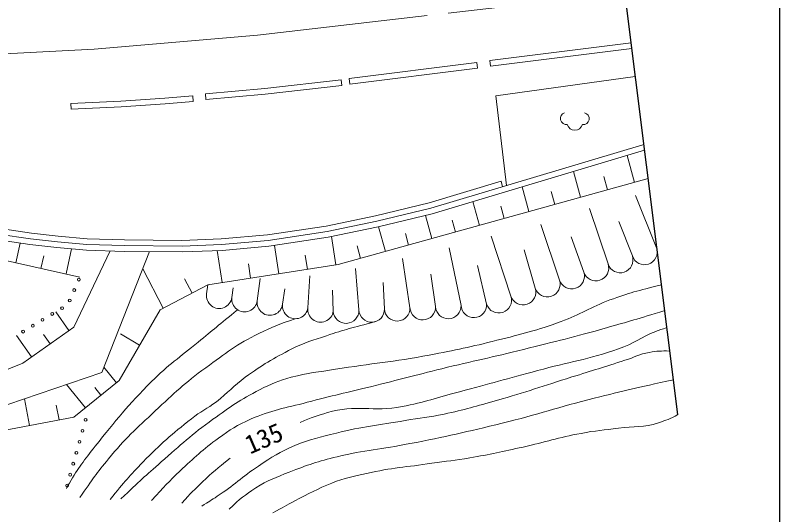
# Model space of a CAD drawing. Units: millimetres, scale not verified. Extents: x 40000 to 680000, y 20000 to 380000.
# Drawn here: x 525216 to 579000, y 241010 to 276126 of the extents above; entities that cross this region are included whole.
import ezdxf
from ezdxf.enums import TextEntityAlignment as Align

# ---------------------------------------------------------------- set-up
doc = ezdxf.new("R2010")
doc.units = ezdxf.units.MM
doc.header["$LTSCALE"] = 1000
doc.linetypes.add('CHAIN', pattern=[18.5, 12, -1.5, 3.5, -1.5])
for name, color, linetype, lineweight in [('M-BMK', 2, 'CHAIN', 13), ('M-BMK-OTRS', 5, 'Continuous', 25), ('M-TTL-BAND', 7, 'Continuous', 25), ('M-WORK', 1, 'Continuous', 13)]:
    doc.layers.add(name, color=color, linetype=linetype, lineweight=lineweight)
doc.styles.add('ＭＳ ゴシック', font='')
doc.styles.get('ＭＳ ゴシック').set_extended_font_data('MS Gothic')

msp = doc.modelspace()

# ---------------------------------------------------------------- linework, layer by layer
at = {"layer": 'M-BMK'}
for p, q in [((542266, 274725), (560766, 276861)), ((530770, 273739), (542266, 274725)), ((521126, 273259), (530770, 273739))]:
    msp.add_line(p, q, dxfattribs=at)
at = {"layer": 'M-BMK-OTRS'}
msp.add_line((571837, 248050), (568086, 277814), dxfattribs=at)
at = {"layer": 'M-TTL-BAND'}
msp.add_line((579000, 20000), (579000, 370000), dxfattribs=at)
at = {"layer": 'M-WORK'}
for p, q in [((558607, 272940), (568542, 274193)), ((558657, 272543), (568592, 273796)), ((548697, 271679), (557684, 272798)), ((557684, 272798), (557733, 272401)), ((558657, 272543), (558607, 272940)), ((548746, 271282), (557733, 272401)), ((548746, 271282), (548697, 271679)), ((568841, 271826), (559033, 270465)), ((542765, 270987), (548146, 271591)), ((542806, 270589), (548191, 271193)), ((548146, 271591), (548191, 271193)), ((538591, 270596), (542765, 270987)), ((538629, 270198), (538591, 270596)), ((538629, 270198), (542806, 270589)), ((529119, 269933), (532642, 270081)), ((532642, 270081), (535732, 270294)), ((535732, 270294), (537703, 270454)), ((535762, 269895), (537736, 270055)), ((537703, 270454), (537736, 270055)), ((559033, 270465), (559775, 264153)), ((529136, 269533), (529119, 269933)), ((529136, 269533), (532664, 269681)), ((532664, 269681), (535762, 269895)), ((554451, 262560), (569379, 267026)), ((554555, 262174), (569494, 266643)), ((568782, 264379), (568257, 266273)), ((569746, 264646), (547927, 258595)), ((564993, 263328), (564489, 265146)), ((566888, 263853), (566625, 264800)), ((554346, 262947), (559393, 264456)), ((559393, 264456), (559501, 264071)), ((561357, 262320), (560873, 264064)), ((563175, 262824), (562923, 263733)), ((557868, 261352), (557404, 263026)), ((570341, 259771), (568850, 263464)), ((550561, 262031), (554346, 262947)), ((550649, 261641), (554451, 262560)), ((559613, 261836), (559371, 262708)), ((566923, 258639), (565626, 262531)), ((547078, 261310), (550561, 262031)), ((550737, 261250), (554555, 262174)), ((554520, 260423), (554067, 262056)), ((511512, 261755), (529763, 257724)), ((547149, 260916), (550649, 261641)), ((556194, 260888), (555962, 261725)), ((563506, 257507), (562190, 261413)), ((568632, 259205), (567678, 261626)), ((523975, 261152), (526348, 260801)), ((542951, 260678), (547078, 261310)), ((542999, 260280), (547149, 260916)), ((547220, 260522), (550737, 261250)), ((551255, 259518), (550772, 261259)), ((523847, 260362), (526245, 260007)), ((523911, 260757), (526297, 260404)), ((526297, 260404), (528185, 260192)), ((526348, 260801), (528224, 260590)), ((528224, 260590), (530271, 260415)), ((530271, 260415), (532904, 260328)), ((532904, 260328), (536943, 260292)), ((536943, 260292), (539711, 260397)), ((539711, 260397), (542951, 260678)), ((543046, 259883), (547220, 260522)), ((547769, 258571), (547459, 260572)), ((552887, 259971), (552661, 260787)), ((560088, 256375), (558700, 260587)), ((565214, 258073), (564321, 260560)), ((525254, 258720), (525560, 260109)), ((526245, 260007), (528145, 259794)), ((528145, 259794), (530223, 259617)), ((528185, 260192), (530247, 260016)), ((530247, 260016), (532896, 259928)), ((532896, 259928), (536949, 259892)), ((536949, 259892), (539736, 259998)), ((539736, 259998), (542999, 260280)), ((539761, 259599), (543046, 259883)), ((543767, 257951), (543458, 259946)), ((549514, 259035), (549272, 259906)), ((556581, 255729), (555743, 259787)), ((528786, 257940), (529176, 259706)), ((529342, 254206), (531902, 259561)), ((530223, 259617), (532887, 259528)), ((531301, 251000), (534658, 259512)), ((532887, 259528), (536955, 259492)), ((536955, 259492), (539761, 259599)), ((539777, 257333), (539428, 259586)), ((545768, 258261), (545613, 259261)), ((561797, 256941), (561017, 259628)), ((527020, 258330), (527215, 259213)), ((552985, 255567), (552466, 259015)), ((535630, 255539), (534183, 258308)), ((547927, 258595), (538759, 257175)), ((541772, 257642), (541617, 258639)), ((549389, 255406), (549162, 258322)), ((558380, 255809), (557741, 258535)), ((542239, 256050), (542449, 257630)), ((545807, 255567), (545939, 257816)), ((554783, 255648), (554464, 257923)), ((538759, 257175), (535399, 255418)), ((537651, 256596), (537123, 257606)), ((538672, 256534), (538759, 257175)), ((551187, 255486), (551107, 257336)), ((540456, 256292), (540545, 256951)), ((544023, 255809), (544171, 256899)), ((547590, 255325), (547537, 256804)), ((528984, 253954), (528059, 255268)), ((535399, 255418), (532522, 250443)), ((525746, 251675), (529342, 254206)), ((526356, 252104), (525298, 253607)), ((527670, 253029), (527207, 253686)), ((533965, 252939), (532613, 253721)), ((519112, 249011), (525746, 251675)), ((532335, 250292), (531451, 251381)), ((524694, 248762), (531301, 251000)), ((530156, 248524), (528826, 250162)), ((532522, 250443), (529345, 247866)), ((531245, 249408), (530803, 249953)), ((526223, 247282), (525872, 249161)), ((528297, 247670), (528103, 248707)), ((529345, 247866), (523890, 246847))]:
    msp.add_line(p, q, dxfattribs=at)
for centre in [(529684, 257542), (529366, 256808), (529048, 256074), (528505, 255536), (527820, 255124), (526449, 254299), (527134, 254711), (525763, 253886), (530162, 247676), (529946, 246906), (529730, 246136), (529514, 245365), (529298, 244595), (529082, 243825), (528866, 243055)]:
    msp.add_circle(centre, 100, dxfattribs=at)
for centre, radius, start, end in [((564001, 268867), 429, 108.6184, 276.7996), ((565172, 268860), 423, 262.7079, 77.4201), ((564585, 268601), 557, 196.72, 343.2801), ((569486, 259488), 900, 198.324, 18.324), ((567778, 258922), 900, 198.324, 18.324), ((566069, 258356), 900, 198.324, 18.324), ((564360, 257790), 900, 198.324, 18.324), ((562651, 257224), 900, 198.324, 18.324), ((560943, 256658), 900, 198.324, 18.324), ((539564, 256413), 900, 172.2789, 352.2789), ((541348, 256171), 900, 172.2789, 352.2789), ((543131, 255930), 900, 172.2789, 352.2789), ((559234, 256092), 900, 198.324, 18.324), ((544915, 255688), 900, 172.2789, 352.2789), ((546699, 255446), 900, 172.2789, 352.2789), ((550288, 255446), 900, 182.5711, 2.5711), ((552086, 255527), 900, 182.5711, 2.5711), ((553884, 255608), 900, 182.5711, 2.5711), ((555682, 255688), 900, 182.5711, 2.5711), ((557480, 255769), 900, 182.5711, 2.5711), ((548489, 255365), 900, 182.5711, 2.5711)]:
    msp.add_arc(centre, radius, start, end, dxfattribs=at)
for points, knots in [([(532648, 242123), (533988, 243391), (534356, 243730), (535486, 244720), (536870, 245933), (537627, 246643), (539122, 247717), (540353, 248601), (541049, 249106), (542399, 249795), (543235, 250222), (543732, 250423), (544637, 250674), (545829, 251005), (546533, 251032), (547754, 251234), (550324, 251659), (551788, 251745), (554347, 252233), (556215, 252589), (557258, 252813), (559103, 253272), (560886, 253716), (561892, 253961), (563618, 254591), (564997, 255093), (565676, 255606), (567055, 256109), (568443, 256616), (568968, 256745), (570688, 257168)], [0, 0, 0, 0, 1, 1, 1, 2, 2, 2, 3, 3, 3, 4, 4, 4, 5, 5, 5, 6, 6, 6, 7, 7, 7, 8, 8, 8, 9, 9, 9, 10, 10, 10, 10]), ([(528812, 242862), (528908, 243042), (528940, 243090), (529025, 243235), (529648, 244299), (530067, 244856), (530837, 245819), (532311, 247662), (533139, 248704), (534806, 250375), (535990, 251561), (536793, 252075), (538083, 253145), (539161, 254040), (539506, 254322), (540857, 255417)], [0, 0, 0, 0, 1, 1, 1, 2, 2, 2, 3, 3, 3, 4, 4, 4, 5, 5, 5, 5]), ([(534806, 242003), (535719, 243015), (535991, 243302), (536804, 244081), (537811, 245046), (538400, 245569), (539522, 246399), (540337, 247002), (540833, 247305), (541760, 247717), (543248, 248380), (544182, 248494), (545756, 248916), (547525, 249391), (548533, 249593), (550311, 250035), (552233, 250513), (553303, 250805), (555226, 251274), (557470, 251821), (558740, 252075), (560981, 252632), (563266, 253201), (564549, 253509), (566815, 254151), (568422, 254606), (568944, 254759), (570915, 255368)], [0, 0, 0, 0, 1, 1, 1, 2, 2, 2, 3, 3, 3, 4, 4, 4, 5, 5, 5, 6, 6, 6, 7, 7, 7, 8, 8, 8, 9, 9, 9, 9]), ([(529765, 242209), (530650, 243529), (530940, 243920), (531783, 244947), (532945, 246363), (533726, 247047), (535059, 248303), (536389, 249556), (537140, 250263), (538616, 251340), (540021, 252366), (540790, 253000), (542359, 253751), (543331, 254217), (543712, 254382), (544917, 254788)], [0, 0, 0, 0, 1, 1, 1, 2, 2, 2, 3, 3, 3, 4, 4, 4, 5, 5, 5, 5]), ([(531889, 242083), (532929, 243363), (533253, 243734), (534207, 244720), (535444, 245999), (536213, 246647), (537604, 247757), (538253, 248276), (538702, 248451), (539362, 248956), (540189, 249589), (540557, 250063), (541400, 250674), (542614, 251554), (543342, 251990), (544677, 252672), (545583, 253136), (546152, 253261), (547114, 253592), (548434, 254044), (548902, 254153), (550545, 254584)], [0, 0, 0, 0, 1, 1, 1, 2, 2, 2, 3, 3, 3, 4, 4, 4, 5, 5, 5, 6, 6, 6, 7, 7, 7, 7]), ([(545263, 247497), (546097, 247881), (546417, 247965), (547181, 248190), (549153, 248772), (550410, 248223), (552429, 248616), (554032, 248928), (554900, 249238), (556479, 249655), (558626, 250224), (559822, 250570), (561967, 251147), (564192, 251747), (565486, 251922), (567668, 252666), (568734, 253029), (569223, 253497), (570278, 253891), (570584, 254005), (570690, 254050), (571066, 254169)], [0, 0, 0, 0, 1, 1, 1, 2, 2, 2, 3, 3, 3, 4, 4, 4, 5, 5, 5, 6, 6, 6, 7, 7, 7, 7]), ([(538330, 241610), (538858, 241929), (538999, 242026), (539422, 242302), (540599, 243073), (541154, 243654), (542326, 244434), (543280, 245069), (543825, 245432), (544883, 245872), (545986, 246332), (546654, 246463), (547814, 246752), (549672, 247213), (550750, 247299), (552636, 247631), (553706, 247819), (554317, 247857), (555380, 248084), (556841, 248396), (557646, 248633), (559083, 249043), (561168, 249638), (562314, 250047), (564384, 250694), (565842, 251150), (566659, 251401), (568114, 251867), (568781, 252080), (569128, 252308), (569819, 252426), (570380, 252522), (570615, 252530), (571274, 252518)], [0, 0, 0, 0, 1, 1, 1, 2, 2, 2, 3, 3, 3, 4, 4, 4, 5, 5, 5, 6, 6, 6, 7, 7, 7, 8, 8, 8, 9, 9, 9, 10, 10, 10, 11, 11, 11, 11]), ([(540261, 241410), (541067, 242143), (541350, 242390), (542139, 242889), (543001, 243433), (543546, 243641), (544497, 244008), (545782, 244503), (546514, 244768), (547854, 245086), (549829, 245556), (550977, 245612), (552969, 246006), (555525, 246511), (556952, 246823), (559482, 247444), (562027, 248069), (563414, 248568), (565956, 249202), (568124, 249743), (568836, 249906), (571529, 250499)], [0, 0, 0, 0, 1, 1, 1, 2, 2, 2, 3, 3, 3, 4, 4, 4, 5, 5, 5, 6, 6, 6, 7, 7, 7, 7]), ([(543348, 241130), (544080, 241549), (544281, 241658), (544889, 241978), (545890, 242507), (546451, 242812), (547499, 243239), (548413, 243612), (548971, 243696), (549933, 243914), (551702, 244316), (552729, 244357), (554524, 244625), (555563, 244780), (556153, 244815), (557188, 244998), (558663, 245258), (559481, 245447), (560944, 245770), (562541, 246123), (563413, 246423), (565020, 246729), (566042, 246924), (566627, 246960), (567658, 247102), (568760, 247255), (569427, 247120), (570482, 247475), (571027, 247659), (571252, 247740), (571837, 248050)], [0, 0, 0, 0, 1, 1, 1, 2, 2, 2, 3, 3, 3, 4, 4, 4, 5, 5, 5, 6, 6, 6, 7, 7, 7, 8, 8, 8, 9, 9, 9, 10, 10, 10, 10]), ([(536924, 241823), (537601, 242550), (537797, 242752), (538389, 243315), (539117, 244006), (539389, 244220), (540334, 244993)], [0, 0, 0, 0, 1, 1, 1, 2, 2, 2, 2])]:
    msp.add_open_spline(points, degree=3, knots=knots, dxfattribs=at)

# ---------------------------------------------------------------- texts
at = {"layer": 'M-WORK', "style": 'ＭＳ ゴシック'}
msp.add_text('135', height=1320, rotation=23.536, dxfattribs=at).set_placement((542705, 246384), align=Align.MIDDLE_CENTER)

doc.saveas('drawing.dxf')
